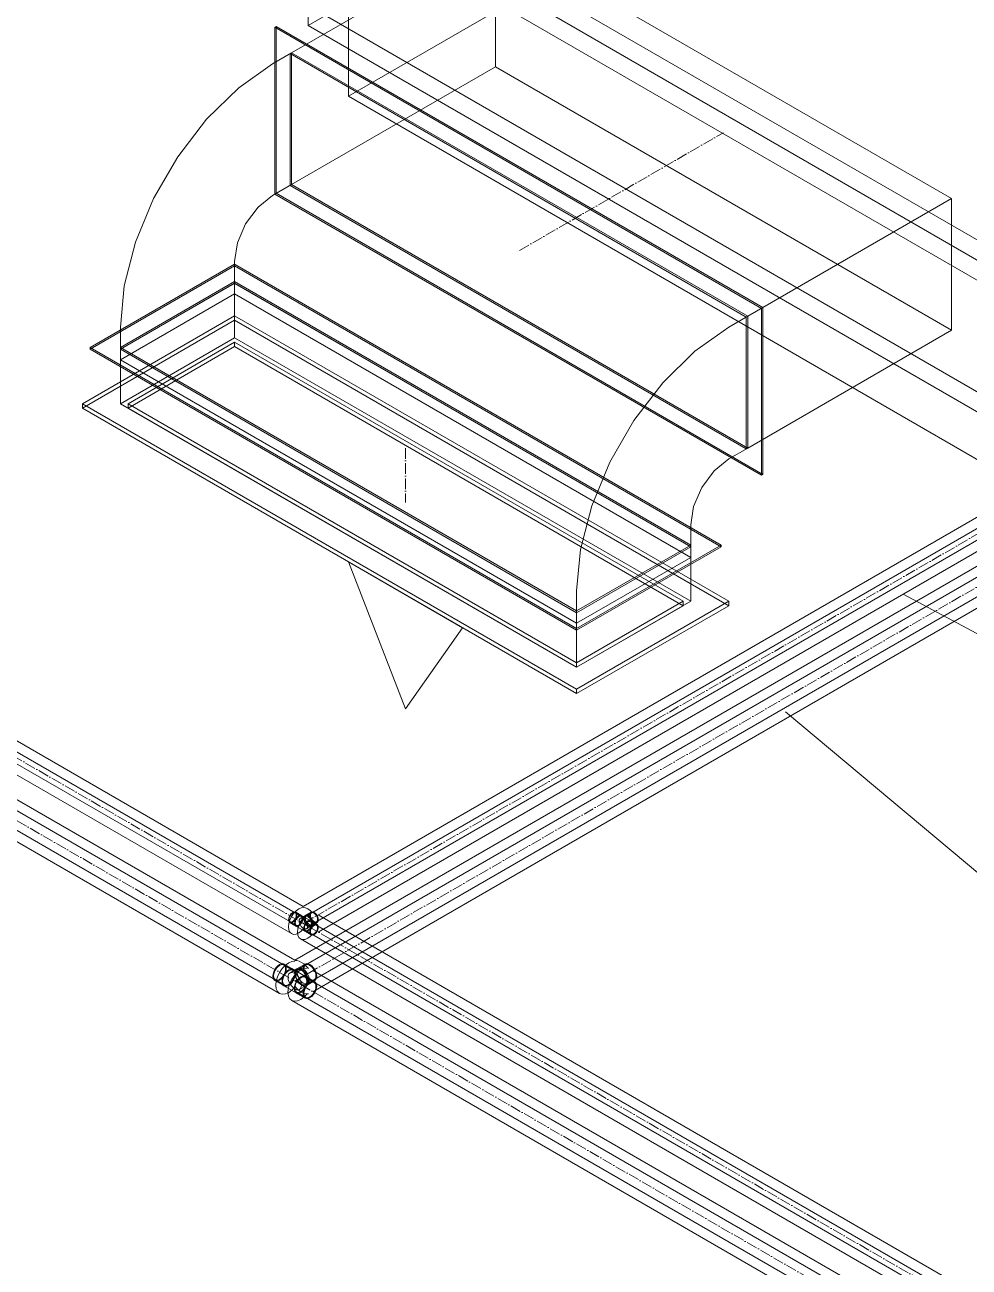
# Model space of a CAD drawing. Header units: millimetres. Extents: x -88595 to 880822, y -1054509 to -148035.
# Drawn here: x 386538 to 387417, y -328142 to -326988 of the extents above; entities that cross this region are included whole.
import ezdxf

# ---------------------------------------------------------------- set-up
doc = ezdxf.new("R2010")
doc.units = ezdxf.units.MM
doc.linetypes.add('$12$ADSK_Осевая', pattern=[14, 10, -2, 0, -2])
for name, color, linetype, lineweight in [('Воздуховоды', 7, 'Continuous', 18), ('Изоляция', 7, 'Continuous', 18), ('Марки', 7, 'Continuous', 20), ('Оборудование', 7, 'Continuous', 18), ('Трубопровод', 7, 'Continuous', 18), ('Трубопроводы', 7, 'Continuous', 18)]:
    doc.layers.add(name, color=color, linetype=linetype, lineweight=lineweight)

# ---------------------------------------------------------------- blocks, each defined once
blk = doc.blocks.new('$0$ADSK_Канальный блок кондиционера1 - AD242MJERAB-3267365-В_ОВ3_1')
at = {"layer": 'Оборудование'}
for p, q in [((18067.3, 7428.4), (17574.4, 7143.9)), ((18316.9, 6919.3), (17574.4, 7348)), ((17574.4, 7348), (17574.4, 7143.9)), ((17553.2, 7341.5), (18302.8, 6908.7)), ((18286.5, 6899.3), (17537, 7332.1)), ((17537, 7332.1), (17537, 7209.6)), ((17553.2, 7219), (17537, 7209.6)), ((18302.8, 6786.2), (17553.2, 7219)), ((17537, 7209.6), (18286.5, 6776.9)), ((17574.4, 7143.9), (18316.9, 6715.2))]:
    blk.add_line(p, q, dxfattribs=at)
blk = doc.blocks.new('$0$ADSK_МедьПайка_Тройник - Тройник медный-3268010-В_ОВ3_1')
at = {"layer": 'Трубопроводы', "color": 190, "true_color": 0x8000ff}
for p, q in [((17519.9, 6375.9), (17524.5, 6373.3)), ((17520.3, 6376.6), (17524.9, 6374)), ((17529.7, 6382.2), (17525.1, 6384.9)), ((17530.1, 6382.9), (17525.5, 6385.6)), ((17530.7, 6381.6), (17529.7, 6382.2)), ((17534, 6382.3), (17529.8, 6379.9)), ((17531.1, 6382.3), (17530.1, 6382.9)), ((17539.6, 6377.4), (17531.1, 6382.3)), ((17539.7, 6385.6), (17534, 6382.3)), ((17540.1, 6384.9), (17535.5, 6382.2)), ((17540.3, 6376.1), (17539.2, 6376.7)), ((17540.7, 6376.8), (17539.6, 6377.4)), ((17539.6, 6372.7), (17545.3, 6375.9)), ((17540.3, 6374), (17544.9, 6376.6)), ((17544.9, 6373.5), (17540.3, 6376.1)), ((17545.3, 6374.2), (17540.7, 6376.8)), ((17524.5, 6373.3), (17525.5, 6372.7)), ((17524.9, 6374), (17526, 6373.4)), ((17525.5, 6372.7), (17534, 6367.8)), ((17534, 6367.8), (17535.1, 6367.2)), ((17534.4, 6368.5), (17535.5, 6367.9)), ((17535.1, 6367.2), (17539.7, 6364.5)), ((17535.4, 6370.2), (17539.6, 6372.7)), ((17535.5, 6367.9), (17540.1, 6365.2))]:
    blk.add_line(p, q, dxfattribs=at)
for points in [[(17518.7, 6378.5, 0), (17518.9, 6379.7, 0), (17519.3, 6381.1, 0), (17519.9, 6382.4, 0), (17520.7, 6383.6, 0), (17521.7, 6384.6, 0), (17522.7, 6385.3, 0), (17523.7, 6385.7, 0), (17524.6, 6385.8, 0), (17525.5, 6385.6, 0), (17526.1, 6385, 0), (17526.5, 6384.1, 0), (17526.6, 6383, 0)], [(17538.5, 6383, 0), (17538.7, 6384.1, 0), (17539.1, 6385, 0), (17539.7, 6385.6, 0), (17540.5, 6385.8, 0), (17541.5, 6385.7, 0), (17542.5, 6385.3, 0), (17543.5, 6384.6, 0), (17544.4, 6383.6, 0), (17545.3, 6382.4, 0), (17545.9, 6381.1, 0), (17546.3, 6379.7, 0), (17546.4, 6378.5, 0)], [(17526.6, 6383, 0), (17526.5, 6381.8, 0), (17526.1, 6380.5, 0), (17525.5, 6379.2, 0), (17524.6, 6378, 0), (17523.7, 6377, 0), (17522.7, 6376.2, 0), (17521.7, 6375.8, 0), (17520.7, 6375.7, 0), (17519.9, 6375.9, 0), (17519.3, 6376.5, 0), (17518.9, 6377.4, 0), (17518.7, 6378.5, 0)], [(17526, 6382.7, 0), (17525.9, 6383.7, 0), (17525.6, 6384.4, 0), (17525.1, 6384.9, 0), (17524.4, 6385.1, 0), (17523.5, 6385, 0), (17522.7, 6384.7, 0), (17521.8, 6384, 0), (17521, 6383.2, 0), (17520.3, 6382.1, 0), (17519.8, 6381, 0), (17519.4, 6379.9, 0), (17519.3, 6378.8, 0)], [(17519.3, 6378.8, 0), (17519.4, 6377.9, 0), (17519.8, 6377.1, 0), (17520.3, 6376.6, 0), (17521, 6376.4, 0), (17521.8, 6376.5, 0), (17522.7, 6376.9, 0), (17523.5, 6377.5, 0), (17524.4, 6378.4, 0), (17525.1, 6379.4, 0), (17525.6, 6380.5, 0), (17525.9, 6381.6, 0), (17526, 6382.7, 0)], [(17524.4, 6375.2, 0), (17524.5, 6376.5, 0), (17524.9, 6377.8, 0), (17525.5, 6379.1, 0), (17526.4, 6380.3, 0), (17527.3, 6381.3, 0), (17528.3, 6382, 0), (17529.4, 6382.5, 0), (17530.3, 6382.6, 0), (17531.1, 6382.3, 0), (17531.7, 6381.7, 0), (17532.1, 6380.9, 0), (17532.3, 6379.8, 0)], [(17532.3, 6379.8, 0), (17532.1, 6380.9, 0), (17531.7, 6381.7, 0), (17531.1, 6382.3, 0), (17530.3, 6382.6, 0), (17529.4, 6382.5, 0), (17528.3, 6382, 0), (17527.3, 6381.3, 0), (17526.4, 6380.3, 0), (17525.5, 6379.1, 0), (17524.9, 6377.8, 0), (17524.5, 6376.5, 0), (17524.4, 6375.2, 0)], [(17532.3, 6379.8, 0), (17532.1, 6378.5, 0), (17531.7, 6377.2, 0), (17531.1, 6375.9, 0), (17530.3, 6374.7, 0), (17529.4, 6373.7, 0), (17528.3, 6373, 0), (17527.3, 6372.5, 0), (17526.4, 6372.4, 0), (17525.5, 6372.7, 0), (17524.9, 6373.3, 0), (17524.5, 6374.1, 0), (17524.4, 6375.2, 0)], [(17524.4, 6375.2, 0), (17524.5, 6374.1, 0), (17524.9, 6373.3, 0), (17525.5, 6372.7, 0), (17526.4, 6372.4, 0), (17527.3, 6372.5, 0), (17528.3, 6373, 0), (17529.4, 6373.7, 0), (17530.3, 6374.7, 0), (17531.1, 6375.9, 0), (17531.7, 6377.2, 0), (17532.1, 6378.5, 0), (17532.3, 6379.8, 0)], [(17525, 6375.6, 0), (17525.1, 6376.6, 0), (17525.4, 6377.8, 0), (17526, 6378.9, 0), (17526.7, 6379.9, 0), (17527.5, 6380.8, 0), (17528.3, 6381.4, 0), (17529.2, 6381.8, 0), (17530, 6381.8, 0), (17530.7, 6381.6, 0), (17531.2, 6381.1, 0), (17531.6, 6380.4, 0), (17531.7, 6379.4, 0)], [(17531.7, 6379.4, 0), (17531.6, 6378.4, 0), (17531.2, 6377.2, 0), (17530.7, 6376.1, 0), (17530, 6375.1, 0), (17529.2, 6374.3, 0), (17528.3, 6373.6, 0), (17527.5, 6373.2, 0), (17526.7, 6373.2, 0), (17526, 6373.4, 0), (17525.4, 6373.9, 0), (17525.1, 6374.6, 0), (17525, 6375.6, 0)], [(17536.5, 6372.8, 0), (17536.4, 6374, 0), (17536, 6375.4, 0), (17535.4, 6376.7, 0), (17534.5, 6377.9, 0), (17533.6, 6378.9, 0), (17532.6, 6379.6, 0), (17531.6, 6380, 0), (17530.6, 6380.1, 0), (17529.8, 6379.9, 0), (17529.2, 6379.3, 0), (17528.8, 6378.4, 0), (17528.6, 6377.3, 0)], [(17528.6, 6377.3, 0), (17528.8, 6376.1, 0), (17529.2, 6374.7, 0), (17529.8, 6373.4, 0), (17530.6, 6372.3, 0), (17531.6, 6371.2, 0), (17532.6, 6370.5, 0), (17533.6, 6370.1, 0), (17534.5, 6370, 0), (17535.4, 6370.2, 0), (17536, 6370.8, 0), (17536.4, 6371.7, 0), (17536.5, 6372.8, 0)], [(17540.8, 6375.2, 0), (17540.6, 6376.5, 0), (17540.2, 6377.8, 0), (17539.6, 6379.1, 0), (17538.8, 6380.3, 0), (17537.8, 6381.3, 0), (17536.8, 6382, 0), (17535.8, 6382.5, 0), (17534.8, 6382.6, 0), (17534, 6382.3, 0), (17533.4, 6381.7, 0), (17533, 6380.9, 0), (17532.9, 6379.8, 0)], [(17532.9, 6379.8, 0), (17533, 6380.9, 0), (17533.4, 6381.7, 0), (17534, 6382.3, 0), (17534.8, 6382.6, 0), (17535.8, 6382.5, 0), (17536.8, 6382, 0), (17537.8, 6381.3, 0), (17538.8, 6380.3, 0), (17539.6, 6379.1, 0), (17540.2, 6377.8, 0), (17540.6, 6376.5, 0), (17540.8, 6375.2, 0)], [(17532.9, 6379.8, 0), (17533, 6378.5, 0), (17533.4, 6377.2, 0), (17534, 6375.9, 0), (17534.8, 6374.7, 0), (17535.8, 6373.7, 0), (17536.8, 6373, 0), (17537.8, 6372.5, 0), (17538.8, 6372.4, 0), (17539.6, 6372.7, 0), (17540.2, 6373.3, 0), (17540.6, 6374.1, 0), (17540.8, 6375.2, 0)], [(17540.8, 6375.2, 0), (17540.6, 6374.1, 0), (17540.2, 6373.3, 0), (17539.6, 6372.7, 0), (17538.8, 6372.4, 0), (17537.8, 6372.5, 0), (17536.8, 6373, 0), (17535.8, 6373.7, 0), (17534.8, 6374.7, 0), (17534, 6375.9, 0), (17533.4, 6377.2, 0), (17533, 6378.5, 0), (17532.9, 6379.8, 0)], [(17540.8, 6374.9, 0), (17540.6, 6376, 0), (17540.2, 6376.8, 0), (17539.6, 6377.4, 0), (17538.8, 6377.7, 0), (17537.8, 6377.6, 0), (17536.8, 6377.2, 0), (17535.8, 6376.4, 0), (17534.8, 6375.4, 0), (17534, 6374.2, 0), (17533.4, 6372.9, 0), (17533, 6371.6, 0), (17532.9, 6370.3, 0)], [(17532.9, 6370.3, 0), (17533, 6371.6, 0), (17533.4, 6372.9, 0), (17534, 6374.2, 0), (17534.8, 6375.4, 0), (17535.8, 6376.4, 0), (17536.8, 6377.2, 0), (17537.8, 6377.6, 0), (17538.8, 6377.7, 0), (17539.6, 6377.4, 0), (17540.2, 6376.8, 0), (17540.6, 6376, 0), (17540.8, 6374.9, 0)], [(17532.9, 6370.3, 0), (17533, 6369.2, 0), (17533.4, 6368.4, 0), (17534, 6367.8, 0), (17534.8, 6367.5, 0), (17535.8, 6367.6, 0), (17536.8, 6368.1, 0), (17537.8, 6368.8, 0), (17538.8, 6369.8, 0), (17539.6, 6371, 0), (17540.2, 6372.3, 0), (17540.6, 6373.6, 0), (17540.8, 6374.9, 0)], [(17540.8, 6374.9, 0), (17540.6, 6373.6, 0), (17540.2, 6372.3, 0), (17539.6, 6371, 0), (17538.8, 6369.8, 0), (17537.8, 6368.8, 0), (17536.8, 6368.1, 0), (17535.8, 6367.6, 0), (17534.8, 6367.5, 0), (17534, 6367.8, 0), (17533.4, 6368.4, 0), (17533, 6369.2, 0), (17532.9, 6370.3, 0)], [(17540.2, 6374.5, 0), (17540.1, 6375.5, 0), (17539.7, 6376.2, 0), (17539.2, 6376.7, 0), (17538.5, 6376.9, 0), (17537.7, 6376.9, 0), (17536.8, 6376.5, 0), (17535.9, 6375.9, 0), (17535.1, 6375, 0), (17534.4, 6374, 0), (17533.9, 6372.9, 0), (17533.6, 6371.7, 0), (17533.5, 6370.7, 0)], [(17533.5, 6370.7, 0), (17533.6, 6369.7, 0), (17533.9, 6369, 0), (17534.4, 6368.5, 0), (17535.1, 6368.3, 0), (17535.9, 6368.3, 0), (17536.8, 6368.7, 0), (17537.7, 6369.4, 0), (17538.5, 6370.2, 0), (17539.2, 6371.2, 0), (17539.7, 6372.3, 0), (17540.1, 6373.5, 0), (17540.2, 6374.5, 0)], [(17534.5, 6380.1, 0), (17534.6, 6381, 0), (17535, 6381.7, 0), (17535.5, 6382.2, 0), (17536.2, 6382.5, 0), (17537, 6382.4, 0), (17537.9, 6382, 0), (17538.8, 6381.4, 0), (17539.6, 6380.5, 0), (17540.3, 6379.5, 0), (17540.8, 6378.4, 0), (17541.1, 6377.2, 0), (17541.2, 6376.2, 0)], [(17541.2, 6376.2, 0), (17541.1, 6375.2, 0), (17540.8, 6374.5, 0), (17540.3, 6374, 0), (17539.6, 6373.8, 0), (17538.8, 6373.9, 0), (17537.9, 6374.2, 0), (17537, 6374.9, 0), (17536.2, 6375.7, 0), (17535.5, 6376.7, 0), (17535, 6377.9, 0), (17534.6, 6379, 0), (17534.5, 6380.1, 0)], [(17546.4, 6378.5, 0), (17546.3, 6377.4, 0), (17545.9, 6376.5, 0), (17545.3, 6375.9, 0), (17544.4, 6375.7, 0), (17543.5, 6375.8, 0), (17542.5, 6376.2, 0), (17541.5, 6377, 0), (17540.5, 6378, 0), (17539.7, 6379.2, 0), (17539.1, 6380.5, 0), (17538.7, 6381.8, 0), (17538.5, 6383, 0)], [(17546.4, 6371.6, 0), (17546.3, 6372.7, 0), (17545.9, 6373.6, 0), (17545.3, 6374.2, 0), (17544.4, 6374.4, 0), (17543.5, 6374.3, 0), (17542.5, 6373.9, 0), (17541.5, 6373.1, 0), (17540.5, 6372.1, 0), (17539.7, 6370.9, 0), (17539.1, 6369.6, 0), (17538.7, 6368.3, 0), (17538.5, 6367.1, 0)], [(17545.8, 6378.8, 0), (17545.7, 6379.9, 0), (17545.4, 6381, 0), (17544.9, 6382.1, 0), (17544.2, 6383.2, 0), (17543.3, 6384, 0), (17542.5, 6384.7, 0), (17541.6, 6385, 0), (17540.8, 6385.1, 0), (17540.1, 6384.9, 0), (17539.6, 6384.4, 0), (17539.2, 6383.7, 0), (17539.1, 6382.7, 0)], [(17539.1, 6382.7, 0), (17539.2, 6381.6, 0), (17539.6, 6380.5, 0), (17540.1, 6379.4, 0), (17540.8, 6378.4, 0), (17541.6, 6377.5, 0), (17542.5, 6376.9, 0), (17543.3, 6376.5, 0), (17544.2, 6376.4, 0), (17544.9, 6376.6, 0), (17545.4, 6377.1, 0), (17545.7, 6377.9, 0), (17545.8, 6378.8, 0)], [(17538.5, 6367.1, 0), (17538.7, 6366, 0), (17539.1, 6365.1, 0), (17539.7, 6364.5, 0), (17540.5, 6364.3, 0), (17541.5, 6364.4, 0), (17542.5, 6364.8, 0), (17543.5, 6365.5, 0), (17544.4, 6366.5, 0), (17545.3, 6367.7, 0), (17545.9, 6369, 0), (17546.3, 6370.4, 0), (17546.4, 6371.6, 0)], [(17539.1, 6367.4, 0), (17539.2, 6368.5, 0), (17539.6, 6369.6, 0), (17540.1, 6370.7, 0), (17540.8, 6371.7, 0), (17541.6, 6372.6, 0), (17542.5, 6373.2, 0), (17543.3, 6373.6, 0), (17544.2, 6373.7, 0), (17544.9, 6373.5, 0), (17545.4, 6373, 0), (17545.7, 6372.2, 0), (17545.8, 6371.3, 0)], [(17545.8, 6371.3, 0), (17545.7, 6370.2, 0), (17545.4, 6369.1, 0), (17544.9, 6368, 0), (17544.2, 6366.9, 0), (17543.3, 6366.1, 0), (17542.5, 6365.5, 0), (17541.6, 6365.1, 0), (17540.8, 6365, 0), (17540.1, 6365.2, 0), (17539.6, 6365.7, 0), (17539.2, 6366.5, 0), (17539.1, 6367.4, 0)]]:
    blk.add_polyline3d(points, dxfattribs=at)
blk = doc.blocks.new('$0$ADSK_МедьПайка_Тройник - Тройник медный-96538-В_ОВ3_1')
at = {"layer": 'Трубопроводы', "color": 134, "true_color": 0x00a6a6}
for p, q in [((17521.5, 6332.4), (17514.4, 6336.5)), ((17521.9, 6333.2), (17514.8, 6337.3)), ((17526.5, 6332.8), (17520.2, 6329.1)), ((17522.9, 6331.6), (17521.5, 6332.4)), ((17523.3, 6332.4), (17521.9, 6333.2)), ((17534.6, 6325.8), (17523.3, 6332.4)), ((17534.3, 6337.3), (17526.5, 6332.8)), ((17534.7, 6336.5), (17528.6, 6332.9)), ((17506, 6322), (17513.1, 6317.9)), ((17506.5, 6322.7), (17513.5, 6318.6)), ((17513.1, 6317.9), (17514.5, 6317.1)), ((17513.5, 6318.6), (17514.9, 6317.8)), ((17514.5, 6317.1), (17525.8, 6310.5)), ((17529, 6313.8), (17535.4, 6317.5)), ((17535.6, 6324.2), (17534.2, 6325.1)), ((17536.1, 6325), (17534.6, 6325.8)), ((17535.4, 6317.5), (17543.1, 6322)), ((17542.7, 6320.2), (17535.6, 6324.2)), ((17543.1, 6320.9), (17536.1, 6325)), ((17536.5, 6319.2), (17542.7, 6322.7)), ((17525.8, 6310.5), (17527.2, 6309.7)), ((17526.3, 6311.3), (17527.7, 6310.5)), ((17527.2, 6309.7), (17534.3, 6305.6)), ((17527.7, 6310.5), (17534.7, 6306.4))]:
    blk.add_line(p, q, dxfattribs=at)
for points in [[(17504.2, 6326, 0), (17504.4, 6328, 0), (17505, 6330.1, 0), (17506, 6332.2, 0), (17507.3, 6334, 0), (17508.8, 6335.6, 0), (17510.4, 6336.8, 0), (17512, 6337.5, 0), (17513.6, 6337.7, 0), (17514.8, 6337.3, 0), (17515.8, 6336.3, 0), (17516.5, 6335, 0), (17516.7, 6333.2, 0)], [(17516.7, 6333.2, 0), (17516.5, 6331.2, 0), (17515.8, 6329.1, 0), (17514.8, 6327.1, 0), (17513.6, 6325.2, 0), (17512, 6323.6, 0), (17510.4, 6322.4, 0), (17508.8, 6321.7, 0), (17507.3, 6321.6, 0), (17506, 6322, 0), (17505, 6322.9, 0), (17504.4, 6324.3, 0), (17504.2, 6326, 0)], [(17516, 6332.8, 0), (17515.9, 6334.4, 0), (17515.3, 6335.7, 0), (17514.4, 6336.5, 0), (17513.2, 6336.8, 0), (17511.9, 6336.7, 0), (17510.4, 6336.1, 0), (17509, 6335, 0), (17507.6, 6333.6, 0), (17506.5, 6331.9, 0), (17505.6, 6330, 0), (17505, 6328.2, 0), (17504.8, 6326.4, 0)], [(17504.8, 6326.4, 0), (17505, 6324.8, 0), (17505.6, 6323.6, 0), (17506.5, 6322.7, 0), (17507.6, 6322.4, 0), (17509, 6322.5, 0), (17510.4, 6323.1, 0), (17511.9, 6324.2, 0), (17513.2, 6325.6, 0), (17514.4, 6327.3, 0), (17515.3, 6329.2, 0), (17515.9, 6331.1, 0), (17516, 6332.8, 0)], [(17512.7, 6321.1, 0), (17512.9, 6323.1, 0), (17513.5, 6325.2, 0), (17514.5, 6327.3, 0), (17515.8, 6329.1, 0), (17517.3, 6330.7, 0), (17518.9, 6331.9, 0), (17520.5, 6332.6, 0), (17522, 6332.8, 0), (17523.3, 6332.4, 0), (17524.3, 6331.4, 0), (17524.9, 6330.1, 0), (17525.2, 6328.3, 0)], [(17525.2, 6328.3, 0), (17524.9, 6330.1, 0), (17524.3, 6331.4, 0), (17523.3, 6332.4, 0), (17522, 6332.8, 0), (17520.5, 6332.6, 0), (17518.9, 6331.9, 0), (17517.3, 6330.7, 0), (17515.8, 6329.1, 0), (17514.5, 6327.3, 0), (17513.5, 6325.2, 0), (17512.9, 6323.1, 0), (17512.7, 6321.1, 0)], [(17525.2, 6328.3, 0), (17524.9, 6326.3, 0), (17524.3, 6324.2, 0), (17523.3, 6322.2, 0), (17522, 6320.3, 0), (17520.5, 6318.7, 0), (17518.9, 6317.5, 0), (17517.3, 6316.8, 0), (17515.8, 6316.7, 0), (17514.5, 6317.1, 0), (17513.5, 6318, 0), (17512.9, 6319.4, 0), (17512.7, 6321.1, 0)], [(17512.7, 6321.1, 0), (17512.9, 6319.4, 0), (17513.5, 6318, 0), (17514.5, 6317.1, 0), (17515.8, 6316.7, 0), (17517.3, 6316.8, 0), (17518.9, 6317.5, 0), (17520.5, 6318.7, 0), (17522, 6320.3, 0), (17523.3, 6322.2, 0), (17524.3, 6324.2, 0), (17524.9, 6326.3, 0), (17525.2, 6328.3, 0)], [(17513.3, 6321.5, 0), (17513.5, 6323.3, 0), (17514.1, 6325.1, 0), (17514.9, 6327, 0), (17516.1, 6328.7, 0), (17517.5, 6330.1, 0), (17518.9, 6331.2, 0), (17520.4, 6331.8, 0), (17521.7, 6331.9, 0), (17522.9, 6331.6, 0), (17523.8, 6330.8, 0), (17524.3, 6329.5, 0), (17524.5, 6327.9, 0)], [(17530.8, 6317.8, 0), (17530.6, 6319.8, 0), (17530, 6321.9, 0), (17529, 6324, 0), (17527.7, 6325.9, 0), (17526.2, 6327.5, 0), (17524.6, 6328.7, 0), (17523, 6329.3, 0), (17521.5, 6329.5, 0), (17520.2, 6329.1, 0), (17519.2, 6328.2, 0), (17518.5, 6326.8, 0), (17518.3, 6325, 0)], [(17537.2, 6321.5, 0), (17537, 6323.5, 0), (17536.3, 6325.6, 0), (17535.4, 6327.7, 0), (17534.1, 6329.6, 0), (17532.6, 6331.1, 0), (17530.9, 6332.3, 0), (17529.3, 6333, 0), (17527.8, 6333.2, 0), (17526.5, 6332.8, 0), (17525.5, 6331.8, 0), (17524.9, 6330.5, 0), (17524.7, 6328.7, 0)], [(17524.7, 6328.7, 0), (17524.9, 6330.5, 0), (17525.5, 6331.8, 0), (17526.5, 6332.8, 0), (17527.8, 6333.2, 0), (17529.3, 6333, 0), (17530.9, 6332.3, 0), (17532.6, 6331.1, 0), (17534.1, 6329.6, 0), (17535.4, 6327.7, 0), (17536.3, 6325.6, 0), (17537, 6323.5, 0), (17537.2, 6321.5, 0)], [(17524.7, 6328.7, 0), (17524.9, 6326.7, 0), (17525.5, 6324.6, 0), (17526.5, 6322.6, 0), (17527.8, 6320.7, 0), (17529.3, 6319.1, 0), (17530.9, 6317.9, 0), (17532.6, 6317.2, 0), (17534.1, 6317.1, 0), (17535.4, 6317.5, 0), (17536.3, 6318.4, 0), (17537, 6319.8, 0), (17537.2, 6321.5, 0)], [(17537.2, 6321.5, 0), (17537, 6319.8, 0), (17536.3, 6318.4, 0), (17535.4, 6317.5, 0), (17534.1, 6317.1, 0), (17532.6, 6317.2, 0), (17530.9, 6317.9, 0), (17529.3, 6319.1, 0), (17527.8, 6320.7, 0), (17526.5, 6322.6, 0), (17525.5, 6324.6, 0), (17524.9, 6326.7, 0), (17524.7, 6328.7, 0)], [(17526.9, 6329.3, 0), (17527.1, 6330.8, 0), (17527.7, 6332.1, 0), (17528.6, 6332.9, 0), (17529.7, 6333.3, 0), (17531.1, 6333.1, 0), (17532.5, 6332.5, 0), (17534, 6331.5, 0), (17535.3, 6330, 0), (17536.5, 6328.3, 0), (17537.4, 6326.5, 0), (17538, 6324.6, 0), (17538.1, 6322.8, 0)], [(17538.1, 6322.8, 0), (17538, 6321.2, 0), (17537.4, 6320, 0), (17536.5, 6319.2, 0), (17535.3, 6318.8, 0), (17534, 6318.9, 0), (17532.5, 6319.6, 0), (17531.1, 6320.6, 0), (17529.7, 6322, 0), (17528.6, 6323.7, 0), (17527.7, 6325.6, 0), (17527.1, 6327.5, 0), (17526.9, 6329.3, 0)], [(17532.5, 6333.2, 0), (17532.7, 6335, 0), (17533.3, 6336.3, 0), (17534.3, 6337.3, 0), (17535.6, 6337.7, 0), (17537.1, 6337.5, 0), (17538.7, 6336.8, 0), (17540.3, 6335.6, 0), (17541.8, 6334, 0), (17543.1, 6332.2, 0), (17544.1, 6330.1, 0), (17544.7, 6328, 0), (17545, 6326, 0)], [(17545, 6326, 0), (17544.7, 6324.3, 0), (17544.1, 6322.9, 0), (17543.1, 6322, 0), (17541.8, 6321.6, 0), (17540.3, 6321.7, 0), (17538.7, 6322.4, 0), (17537.1, 6323.6, 0), (17535.6, 6325.2, 0), (17534.3, 6327.1, 0), (17533.3, 6329.1, 0), (17532.7, 6331.2, 0), (17532.5, 6333.2, 0)], [(17544.3, 6326.4, 0), (17544.1, 6328.2, 0), (17543.6, 6330, 0), (17542.7, 6331.9, 0), (17541.5, 6333.6, 0), (17540.2, 6335, 0), (17538.7, 6336.1, 0), (17537.3, 6336.7, 0), (17535.9, 6336.8, 0), (17534.7, 6336.5, 0), (17533.9, 6335.7, 0), (17533.3, 6334.4, 0), (17533.1, 6332.8, 0)], [(17533.1, 6332.8, 0), (17533.3, 6331.1, 0), (17533.9, 6329.2, 0), (17534.7, 6327.3, 0), (17535.9, 6325.6, 0), (17537.3, 6324.2, 0), (17538.7, 6323.1, 0), (17540.2, 6322.5, 0), (17541.5, 6322.4, 0), (17542.7, 6322.7, 0), (17543.6, 6323.6, 0), (17544.1, 6324.8, 0), (17544.3, 6326.4, 0)], [(17524.5, 6327.9, 0), (17524.3, 6326.2, 0), (17523.8, 6324.3, 0), (17522.9, 6322.4, 0), (17521.7, 6320.7, 0), (17520.4, 6319.3, 0), (17518.9, 6318.2, 0), (17517.5, 6317.6, 0), (17516.1, 6317.5, 0), (17514.9, 6317.8, 0), (17514.1, 6318.7, 0), (17513.5, 6319.9, 0), (17513.3, 6321.5, 0)], [(17518.3, 6325, 0), (17518.5, 6323.1, 0), (17519.2, 6321, 0), (17520.2, 6318.9, 0), (17521.5, 6317, 0), (17523, 6315.4, 0), (17524.6, 6314.2, 0), (17526.2, 6313.5, 0), (17527.7, 6313.4, 0), (17529, 6313.8, 0), (17530, 6314.7, 0), (17530.6, 6316.1, 0), (17530.8, 6317.8, 0)], [(17536.5, 6321.8, 0), (17536.3, 6323.5, 0), (17535.6, 6324.9, 0), (17534.6, 6325.8, 0), (17533.4, 6326.2, 0), (17531.8, 6326.1, 0), (17530.2, 6325.4, 0), (17528.6, 6324.2, 0), (17527.1, 6322.6, 0), (17525.8, 6320.7, 0), (17524.8, 6318.7, 0), (17524.2, 6316.6, 0), (17524, 6314.6, 0)], [(17524, 6314.6, 0), (17524.2, 6316.6, 0), (17524.8, 6318.7, 0), (17525.8, 6320.7, 0), (17527.1, 6322.6, 0), (17528.6, 6324.2, 0), (17530.2, 6325.4, 0), (17531.8, 6326.1, 0), (17533.4, 6326.2, 0), (17534.6, 6325.8, 0), (17535.6, 6324.9, 0), (17536.3, 6323.5, 0), (17536.5, 6321.8, 0)], [(17524, 6314.6, 0), (17524.2, 6312.8, 0), (17524.8, 6311.4, 0), (17525.8, 6310.5, 0), (17527.1, 6310.1, 0), (17528.6, 6310.3, 0), (17530.2, 6311, 0), (17531.8, 6312.1, 0), (17533.4, 6313.7, 0), (17534.6, 6315.6, 0), (17535.6, 6317.7, 0), (17536.3, 6319.8, 0), (17536.5, 6321.8, 0)], [(17536.5, 6321.8, 0), (17536.3, 6319.8, 0), (17535.6, 6317.7, 0), (17534.6, 6315.6, 0), (17533.4, 6313.7, 0), (17531.8, 6312.1, 0), (17530.2, 6311, 0), (17528.6, 6310.3, 0), (17527.1, 6310.1, 0), (17525.8, 6310.5, 0), (17524.8, 6311.4, 0), (17524.2, 6312.8, 0), (17524, 6314.6, 0)], [(17535.8, 6321.4, 0), (17535.7, 6323, 0), (17535.1, 6324.2, 0), (17534.2, 6325.1, 0), (17533, 6325.4, 0), (17531.7, 6325.3, 0), (17530.2, 6324.7, 0), (17528.8, 6323.6, 0), (17527.4, 6322.2, 0), (17526.3, 6320.5, 0), (17525.4, 6318.6, 0), (17524.8, 6316.7, 0), (17524.6, 6314.9, 0)], [(17524.6, 6314.9, 0), (17524.8, 6313.4, 0), (17525.4, 6312.1, 0), (17526.3, 6311.3, 0), (17527.4, 6310.9, 0), (17528.8, 6311.1, 0), (17530.2, 6311.7, 0), (17531.7, 6312.8, 0), (17533, 6314.2, 0), (17534.2, 6315.9, 0), (17535.1, 6317.7, 0), (17535.7, 6319.6, 0), (17535.8, 6321.4, 0)], [(17545, 6316.9, 0), (17544.7, 6318.6, 0), (17544.1, 6320, 0), (17543.1, 6320.9, 0), (17541.8, 6321.3, 0), (17540.3, 6321.2, 0), (17538.7, 6320.5, 0), (17537.1, 6319.3, 0), (17535.6, 6317.7, 0), (17534.3, 6315.8, 0), (17533.3, 6313.8, 0), (17532.7, 6311.7, 0), (17532.5, 6309.7, 0)], [(17532.5, 6309.7, 0), (17532.7, 6307.9, 0), (17533.3, 6306.5, 0), (17534.3, 6305.6, 0), (17535.6, 6305.2, 0), (17537.1, 6305.4, 0), (17538.7, 6306.1, 0), (17540.3, 6307.2, 0), (17541.8, 6308.8, 0), (17543.1, 6310.7, 0), (17544.1, 6312.8, 0), (17544.7, 6314.9, 0), (17545, 6316.9, 0)], [(17533.1, 6310, 0), (17533.3, 6311.8, 0), (17533.9, 6313.7, 0), (17534.7, 6315.6, 0), (17535.9, 6317.3, 0), (17537.3, 6318.7, 0), (17538.7, 6319.8, 0), (17540.2, 6320.4, 0), (17541.5, 6320.5, 0), (17542.7, 6320.2, 0), (17543.6, 6319.3, 0), (17544.1, 6318.1, 0), (17544.3, 6316.5, 0)], [(17544.3, 6316.5, 0), (17544.1, 6314.7, 0), (17543.6, 6312.8, 0), (17542.7, 6311, 0), (17541.5, 6309.3, 0), (17540.2, 6307.9, 0), (17538.7, 6306.8, 0), (17537.3, 6306.2, 0), (17535.9, 6306, 0), (17534.7, 6306.4, 0), (17533.9, 6307.2, 0), (17533.3, 6308.5, 0), (17533.1, 6310, 0)]]:
    blk.add_polyline3d(points, dxfattribs=at)
blk = doc.blocks.new('$0$ADSK_Решетка вентиляционная жалюзийная_Приточная2 - Решетка приточная_Однорядная-4279701-В_ОВ3_1')
at = {"layer": 'Воздуховоды', "color": 140, "true_color": 0x1bb3e4}
for p, q in [((8274.8, 12019.7), (8168.8, 11958.4)), ((8699.1, 11774.7), (8274.8, 12019.7)), ((8274.8, 12019.7), (8274.8, 11978.9)), ((8274.8, 11999.3), (8133.4, 11917.6)), ((8734.5, 11733.9), (8274.8, 11999.3)), ((8274.8, 11999.3), (8274.8, 11995.2)), ((8133.4, 11913.5), (8274.8, 11995.2)), ((8274.8, 11995.2), (8734.5, 11729.8)), ((8168.8, 11917.6), (8274.8, 11978.9)), ((8175.8, 11917.6), (8274.8, 11974.8)), ((8274.8, 11974.8), (8175.8, 11917.6)), ((8274.8, 11978.9), (8699.1, 11733.9)), ((8274.8, 11974.8), (8692, 11733.9)), ((8274.8, 11974.8), (8274.8, 11970.7)), ((8692, 11733.9), (8274.8, 11974.8)), ((8274.8, 11974.8), (8274.8, 11970.7)), ((8274.8, 11970.7), (8175.8, 11913.5)), ((8175.8, 11913.5), (8274.8, 11970.7)), ((8692, 11729.8), (8274.8, 11970.7)), ((8274.8, 11970.7), (8692, 11729.8)), ((8168.8, 11958.4), (8593, 11713.5)), ((8168.8, 11958.4), (8168.8, 11917.6)), ((8133.4, 11917.6), (8593, 11652.3)), ((8133.4, 11917.6), (8133.4, 11913.5)), ((8593, 11672.7), (8168.8, 11917.6)), ((8593, 11676.8), (8175.8, 11917.6)), ((8175.8, 11917.6), (8175.8, 11913.5)), ((8175.8, 11917.6), (8593, 11676.8)), ((8175.8, 11917.6), (8175.8, 11913.5)), ((8593, 11648.2), (8133.4, 11913.5)), ((8175.8, 11913.5), (8593, 11672.7)), ((8593, 11672.7), (8175.8, 11913.5)), ((8487, 11709.4), (8380.9, 11770.6)), ((8380.9, 11770.6), (8433.9, 11634)), ((8593, 11713.5), (8699.1, 11774.7)), ((8699.1, 11774.7), (8699.1, 11733.9)), ((8593, 11652.3), (8734.5, 11733.9)), ((8692, 11733.9), (8593, 11676.8)), ((8593, 11676.8), (8692, 11733.9)), ((8699.1, 11733.9), (8593, 11672.7)), ((8692, 11729.8), (8692, 11733.9)), ((8692, 11733.9), (8692, 11729.8)), ((8734.5, 11733.9), (8734.5, 11729.8)), ((8734.5, 11729.8), (8593, 11648.2)), ((8593, 11672.7), (8692, 11729.8)), ((8692, 11729.8), (8593, 11672.7)), ((8433.9, 11634), (8487, 11709.4)), ((8593, 11672.7), (8593, 11713.5)), ((8593, 11676.8), (8593, 11672.7)), ((8593, 11672.7), (8593, 11676.8)), ((8593, 11648.2), (8593, 11652.3))]:
    blk.add_line(p, q, dxfattribs=at)
blk = doc.blocks.new('$0$ADSK_Отвод_Прямоугольный1 - Стандарт-4055408-В_ОВ3_1')
at = {"layer": 'Воздуховоды', "color": 140, "true_color": 0x1bb3e4}
for p, q in [((8312.3, 12267.5), (8313.7, 12268.3)), ((8764.9, 12006.2), (8312.3, 12267.5)), ((8312.3, 12267.5), (8312.3, 12112.4)), ((8313.7, 12113.2), (8313.7, 12268.3)), ((8313.7, 12268.3), (8766.3, 12007)), ((8310.2, 12233.6), (8327.9, 12243.8)), ((8326.5, 12243), (8327.9, 12243.8)), ((8326.5, 12120.5), (8326.5, 12243)), ((8326.5, 12243), (8750.7, 11998)), ((8327.9, 12243.8), (8327.9, 12121.3)), ((8327.9, 12243.8), (8752.1, 11998.9)), ((8752.1, 11998.9), (8327.9, 12243.8)), ((8327.9, 12243.8), (8327.9, 12121.3)), ((8327.9, 12121.3), (8310.2, 12111.1)), ((8326.5, 12120.5), (8327.9, 12121.3)), ((8750.7, 11875.6), (8326.5, 12120.5)), ((8752.1, 11876.4), (8327.9, 12121.3)), ((8327.9, 12121.3), (8752.1, 11876.4)), ((8312.3, 12112.4), (8313.7, 12113.2)), ((8312.3, 12112.4), (8764.9, 11851.1)), ((8766.3, 11851.9), (8313.7, 12113.2)), ((8274.8, 12047.4), (8140.5, 11969.9)), ((8140.5, 11968.2), (8274.8, 12045.8)), ((8274.8, 12049.9), (8274.8, 12029.5)), ((8727.4, 11786.2), (8274.8, 12047.4)), ((8274.8, 12047.4), (8274.8, 12045.8)), ((8274.8, 12045.8), (8727.4, 11784.5)), ((8168.8, 11969.9), (8274.8, 12031.1)), ((8274.8, 12029.5), (8168.8, 11968.2)), ((8274.8, 12029.5), (8168.8, 11968.2)), ((8274.8, 12031.1), (8699.1, 11786.2)), ((8274.8, 12031.1), (8274.8, 12029.5)), ((8274.8, 12029.5), (8699.1, 11784.5)), ((8699.1, 11784.5), (8274.8, 12029.5)), ((8752.1, 11998.9), (8734.5, 11988.7)), ((8752.1, 11998.9), (8750.7, 11998)), ((8750.7, 11998), (8750.7, 11875.6)), ((8752.1, 11876.4), (8752.1, 11998.9)), ((8752.1, 11876.4), (8752.1, 11998.9)), ((8766.3, 12007), (8764.9, 12006.2)), ((8764.9, 11851.1), (8764.9, 12006.2)), ((8766.3, 12007), (8766.3, 11851.9)), ((8168.8, 11968.2), (8168.8, 11988.7)), ((8140.5, 11969.9), (8593, 11708.6)), ((8140.5, 11969.9), (8140.5, 11968.2)), ((8593, 11707), (8140.5, 11968.2)), ((8593, 11724.9), (8168.8, 11969.9)), ((8168.8, 11969.9), (8168.8, 11968.2)), ((8593, 11723.3), (8168.8, 11968.2)), ((8168.8, 11968.2), (8593, 11723.3)), ((8734.5, 11866.2), (8752.1, 11876.4)), ((8750.7, 11875.6), (8752.1, 11876.4)), ((8764.9, 11851.1), (8766.3, 11851.9)), ((8699.1, 11784.5), (8699.1, 11804.9)), ((8699.1, 11786.2), (8593, 11724.9)), ((8593, 11708.6), (8727.4, 11786.2)), ((8593, 11723.3), (8699.1, 11784.5)), ((8593, 11723.3), (8699.1, 11784.5)), ((8727.4, 11784.5), (8593, 11707)), ((8699.1, 11786.2), (8699.1, 11784.5)), ((8727.4, 11786.2), (8727.4, 11784.5)), ((8593, 11743.7), (8593, 11723.3)), ((8593, 11723.3), (8593, 11724.9)), ((8593, 11707), (8593, 11708.6))]:
    blk.add_line(p, q, dxfattribs=at)
for points in [[(8168.8, 11988.7, 0), (8172.3, 12027, 0), (8182.8, 12067.6, 0), (8199.6, 12108.3, 0), (8222, 12147.1, 0), (8248.8, 12182, 0), (8278.7, 12211.3, 0), (8310.2, 12233.6, 0)], [(8274.8, 12049.9, 0), (8277.5, 12067.1, 0), (8285.2, 12084.7, 0), (8296.7, 12100.2, 0), (8310.2, 12111.1, 0)], [(8593, 11743.7, 0), (8596.6, 11782.1, 0), (8607, 11822.6, 0), (8623.9, 11863.3, 0), (8646.3, 11902.1, 0), (8673.1, 11937.1, 0), (8703, 11966.4, 0), (8734.5, 11988.7, 0)], [(8734.5, 11866.2, 0), (8720.9, 11855.3, 0), (8709.5, 11839.8, 0), (8701.8, 11822.1, 0), (8699.1, 11804.9, 0)]]:
    blk.add_polyline3d(points, dxfattribs=at)

msp = doc.modelspace()

# ---------------------------------------------------------------- linework, layer by layer
at = {"layer": 'Воздуховоды', "color": 140, "true_color": 0x1bb3e4}
for p, q in [((386976, -326904.1), (386786.5, -327013.5)), ((386976, -327026.6), (386976, -326904.1)), ((386976, -326904.1), (387400.2, -327149.1)), ((387210.7, -327258.5), (386786.5, -327013.5)), ((386786.5, -327013.5), (386786.5, -327136)), ((386786.5, -327136), (386976, -327026.6)), ((387400.2, -327271.5), (386976, -327026.6)), ((386786.5, -327136), (387210.7, -327380.9)), ((387400.2, -327149.1), (387210.7, -327258.5)), ((387400.2, -327149.1), (387400.2, -327271.5)), ((386733.4, -327227.9), (386627.4, -327289.1)), ((387157.7, -327472.8), (386733.4, -327227.9)), ((386733.4, -327278.5), (386733.4, -327227.9)), ((387210.7, -327380.9), (387210.7, -327258.5)), ((387400.2, -327271.5), (387210.7, -327380.9)), ((386627.4, -327339.7), (386733.4, -327278.5)), ((386627.4, -327289.1), (387051.6, -327534)), ((386627.4, -327339.7), (386627.4, -327289.1)), ((386733.4, -327278.5), (387157.7, -327523.4)), ((387051.6, -327584.7), (386627.4, -327339.7)), ((387051.6, -327534), (387157.7, -327472.8)), ((387157.7, -327472.8), (387157.7, -327523.4)), ((387157.7, -327523.4), (387051.6, -327584.7)), ((387051.6, -327584.7), (387051.6, -327534))]:
    msp.add_line(p, q, dxfattribs=at)
at = {"layer": 'Воздуховоды', "color": 140, "linetype": '$12$ADSK_Осевая', "true_color": 0x1bb3e4}
for p, q in [((386998.6, -327197.2), (387188.1, -327087.8)), ((386892.5, -327380.9), (386892.5, -327431.6))]:
    msp.add_line(p, q, dxfattribs=at)
at = {"layer": 'Изоляция', "color": 190, "true_color": 0x8000ff}
for p, q in [((386797.4, -327807), (384555.7, -326512.7)), ((384542, -326536.6), (386786.3, -327832.3)), ((387945.6, -327144.1), (386797.4, -327807)), ((386811.2, -327830.8), (387959.3, -327167.9)), ((391030.1, -330250.7), (386811.2, -327814.9)), ((386794.8, -327837.2), (391016.4, -330274.6))]:
    msp.add_line(p, q, dxfattribs=at)
at = {"layer": 'Изоляция', "color": 134, "true_color": 0x00a6a6}
for p, q in [((386789.4, -327856.9), (384552.3, -326565.3)), ((384532.4, -326592.9), (386775.3, -327887.9)), ((387925.7, -327200.9), (386789.4, -327856.9)), ((386806.4, -327886.3), (387942.6, -327230.3)), ((391012.5, -330295.1), (386806.4, -327866.7)), ((386786.6, -327894.4), (390995.5, -330324.4))]:
    msp.add_line(p, q, dxfattribs=at)
at = {"layer": 'Изоляция', "color": 190, "true_color": 0x8000ff}
for points in [[(386797.4, -327807.9, 0), (386795.4, -327808.2, 0), (386793.2, -327809.2, 0)], [(386801.7, -327809.2, 0), (386799.5, -327808.2, 0), (386797.4, -327807.9, 0)], [(386793.2, -327809.2, 0), (386790.7, -327811, 0), (386788.3, -327813.5, 0), (386786.3, -327816.4, 0), (386784.8, -327819.7, 0), (386783.8, -327822.9, 0), (386783.5, -327826, 0)], [(386792, -327830.9, 0), (386792.3, -327827.8, 0), (386793.3, -327824.6, 0), (386794.8, -327821.3, 0), (386796.8, -327818.4, 0), (386799.2, -327815.9, 0), (386801.7, -327814.1, 0)], [(386805.9, -327812.8, 0), (386803.9, -327810.7, 0), (386801.7, -327809.2, 0)], [(386801.7, -327814.1, 0), (386803.9, -327813.1, 0), (386805.9, -327812.8, 0)], [(386783.5, -327826, 0), (386783.8, -327828.8, 0), (386784.8, -327830.9, 0), (386786.3, -327832.3, 0), (386788.3, -327833, 0), (386790.7, -327832.7, 0), (386793.2, -327831.7, 0)], [(386801.7, -327836.6, 0), (386799.2, -327837.6, 0), (386796.8, -327837.9, 0), (386794.8, -327837.2, 0), (386793.3, -327835.8, 0), (386792.3, -327833.7, 0), (386792, -327830.9, 0)], [(386793.2, -327831.7, 0), (386795.4, -327830.1, 0), (386797.4, -327828.1, 0)], [(386797.4, -327828.1, 0), (386799.5, -327830.1, 0), (386801.7, -327831.7, 0)], [(386801.7, -327831.7, 0), (386803.9, -327832.6, 0), (386805.9, -327833, 0)], [(386805.9, -327833, 0), (386803.9, -327835, 0), (386801.7, -327836.6, 0)]]:
    msp.add_polyline3d(points, dxfattribs=at)
at = {"layer": 'Изоляция', "color": 134, "true_color": 0x00a6a6}
for points in [[(386783.8, -327859.4, 0), (386780.7, -327861.6, 0), (386777.8, -327864.7, 0), (386775.3, -327868.3, 0), (386773.4, -327872.3, 0), (386772.2, -327876.3, 0), (386771.8, -327880.1, 0)], [(386783.1, -327886.7, 0), (386783.5, -327882.8, 0), (386784.7, -327878.8, 0), (386786.6, -327874.9, 0), (386789.1, -327871.2, 0), (386792, -327868.2, 0), (386795.1, -327865.9, 0)], [(386789.4, -327857.8, 0), (386786.7, -327858.1, 0), (386783.8, -327859.4, 0)], [(386795.8, -327859, 0), (386793.6, -327857.9, 0), (386791.4, -327857.4, 0), (386789.4, -327857.4, 0)], [(386795.1, -327865.9, 0), (386798, -327864.6, 0), (386800.8, -327864.3, 0)], [(386802.2, -327864.8, 0), (386800.2, -327862.5, 0), (386798, -327860.5, 0), (386795.8, -327859, 0)], [(386771.8, -327880.1, 0), (386772.2, -327883.5, 0), (386773.4, -327886.1, 0), (386775.3, -327887.9, 0), (386777.8, -327888.7, 0), (386780.7, -327888.4, 0), (386783.8, -327887, 0)], [(386795.1, -327893.6, 0), (386792, -327894.9, 0), (386789.1, -327895.2, 0), (386786.6, -327894.4, 0), (386784.7, -327892.7, 0), (386783.5, -327890, 0), (386783.1, -327886.7, 0)], [(386783.8, -327887, 0), (386786.7, -327884.9, 0), (386789.4, -327882.1, 0)], [(386789.4, -327880.9, 0), (386791.4, -327883.2, 0), (386793.6, -327885.1, 0), (386795.8, -327886.6, 0)], [(386800.8, -327888.7, 0), (386798, -327891.5, 0), (386795.1, -327893.6, 0)], [(386795.8, -327886.6, 0), (386798, -327887.7, 0), (386800.2, -327888.2, 0), (386802.2, -327888.2, 0)]]:
    msp.add_polyline3d(points, dxfattribs=at)
at = {"layer": 'Марки'}
for p, q in [((387355.2, -327516.7), (387892.7, -327803.6)), ((387245.9, -327626), (387892.7, -328168))]:
    msp.add_line(p, q, dxfattribs=at)
at = {"layer": 'Трубопровод', "color": 190, "linetype": '$12$ADSK_Осевая', "true_color": 0x8000ff}
for p, q in [((384548.8, -326524.6), (386793.2, -327820.4)), ((384548.8, -326524.6), (386793.2, -327820.4)), ((387952.4, -327156), (386801.7, -327820.4)), ((387952.4, -327156), (386801.7, -327820.4)), ((386801.7, -327825.3), (391023.3, -330262.6)), ((386801.7, -327825.3), (391023.3, -330262.6))]:
    msp.add_line(p, q, dxfattribs=at)
at = {"layer": 'Трубопровод', "color": 190, "true_color": 0x8000ff}
for p, q in [((386795.6, -327816.3), (384551.2, -326520.5)), ((384546.5, -326528.8), (386790.8, -327824.5)), ((387950.1, -327151.9), (386799.3, -327816.3)), ((386804.1, -327824.5), (387954.8, -327160.2)), ((386799.3, -327829.4), (391020.9, -330266.8)), ((391025.6, -330258.5), (386804.1, -327821.2))]:
    msp.add_line(p, q, dxfattribs=at)
at = {"layer": 'Трубопровод', "color": 134, "true_color": 0x00a6a6}
for p, q in [((386787.8, -327866.3), (384544.8, -326571.4)), ((384536.9, -326585.1), (386779.8, -327880.1)), ((387930.2, -327208.7), (386791.8, -327865.9)), ((386799.8, -327879.7), (387938.1, -327222.5)), ((391008, -330302.9), (386799.1, -327872.9)), ((386791.1, -327886.6), (391000, -330316.6))]:
    msp.add_line(p, q, dxfattribs=at)
at = {"layer": 'Трубопровод', "color": 134, "linetype": '$12$ADSK_Осевая', "true_color": 0x00a6a6}
for p, q in [((384540.8, -326578.2), (386783.8, -327873.2)), ((384540.8, -326578.2), (386783.8, -327873.2)), ((387934.1, -327215.6), (386795.8, -327872.8)), ((387934.1, -327215.6), (386795.8, -327872.8)), ((386795.1, -327879.7), (391004, -330309.8)), ((386795.1, -327879.7), (391004, -330309.8))]:
    msp.add_line(p, q, dxfattribs=at)
at = {"layer": 'Трубопровод', "color": 190, "true_color": 0x8000ff}
for points in [[(386793.2, -327816.5, 0), (386792.3, -327817.2, 0), (386791.5, -327818, 0), (386790.8, -327819, 0), (386790.3, -327820.2, 0), (386790, -327821.3, 0), (386789.8, -327822.4, 0)], [(386796.6, -327818.5, 0), (386796.5, -327817.5, 0), (386796.1, -327816.8, 0), (386795.6, -327816.3, 0), (386794.9, -327816.1, 0), (386794.1, -327816.2, 0), (386793.2, -327816.5, 0)], [(386793.2, -327824.3, 0), (386794.1, -327823.7, 0), (386794.9, -327822.8, 0), (386795.6, -327821.8, 0), (386796.1, -327820.7, 0), (386796.5, -327819.5, 0), (386796.6, -327818.5, 0)], [(386801.7, -327816.5, 0), (386800.8, -327816.2, 0), (386800, -327816.1, 0), (386799.3, -327816.3, 0), (386798.8, -327816.8, 0), (386798.4, -327817.5, 0), (386798.3, -327818.5, 0)], [(386798.3, -327818.5, 0), (386798.4, -327819.5, 0), (386798.8, -327820.7, 0), (386799.3, -327821.8, 0), (386800, -327822.8, 0), (386800.8, -327823.7, 0), (386801.7, -327824.3, 0)], [(386805.1, -327822.4, 0), (386804.9, -327821.3, 0), (386804.6, -327820.2, 0), (386804.1, -327819, 0), (386803.4, -327818, 0), (386802.6, -327817.2, 0), (386801.7, -327816.5, 0)], [(386789.8, -327822.4, 0), (386790, -327823.3, 0), (386790.3, -327824, 0), (386790.8, -327824.5, 0), (386791.5, -327824.8, 0), (386792.3, -327824.7, 0), (386793.2, -327824.3, 0)], [(386798.3, -327827.3, 0), (386798.4, -327826.2, 0), (386798.8, -327825.1, 0), (386799.3, -327823.9, 0), (386800, -327822.9, 0), (386800.8, -327822.1, 0), (386801.7, -327821.4, 0)], [(386801.7, -327829.2, 0), (386800.8, -327829.6, 0), (386800, -327829.7, 0), (386799.3, -327829.4, 0), (386798.8, -327828.9, 0), (386798.4, -327828.2, 0), (386798.3, -327827.3, 0)], [(386801.7, -327821.4, 0), (386802.6, -327821.1, 0), (386803.4, -327821, 0), (386804.1, -327821.2, 0), (386804.6, -327821.7, 0), (386804.9, -327822.4, 0), (386805.1, -327823.4, 0)], [(386801.7, -327824.3, 0), (386802.6, -327824.7, 0), (386803.4, -327824.8, 0), (386804.1, -327824.5, 0), (386804.6, -327824, 0), (386804.9, -327823.3, 0), (386805.1, -327822.4, 0)], [(386805.1, -327823.4, 0), (386804.9, -327824.4, 0), (386804.6, -327825.6, 0), (386804.1, -327826.7, 0), (386803.4, -327827.7, 0), (386802.6, -327828.6, 0), (386801.7, -327829.2, 0)]]:
    msp.add_polyline3d(points, dxfattribs=at)
at = {"layer": 'Трубопровод', "color": 134, "true_color": 0x00a6a6}
for points in [[(386789.4, -327870, 0), (386789.2, -327868.4, 0), (386788.6, -327867.2, 0), (386787.8, -327866.3, 0), (386786.6, -327866, 0), (386785.2, -327866.1, 0), (386783.8, -327866.7, 0)], [(386795.8, -327866.3, 0), (386794.4, -327865.7, 0), (386793, -327865.6, 0), (386791.8, -327865.9, 0), (386790.9, -327866.8, 0), (386790.4, -327868, 0), (386790.2, -327869.6, 0)], [(386801.4, -327876, 0), (386801.2, -327874.3, 0), (386800.7, -327872.4, 0), (386799.8, -327870.5, 0), (386798.6, -327868.8, 0), (386797.3, -327867.4, 0), (386795.8, -327866.3, 0)], [(386783.8, -327866.7, 0), (386782.3, -327867.8, 0), (386781, -327869.2, 0), (386779.8, -327870.9, 0), (386778.9, -327872.8, 0), (386778.4, -327874.7, 0), (386778.2, -327876.5, 0)], [(386778.2, -327876.5, 0), (386778.4, -327878, 0), (386778.9, -327879.3, 0), (386779.8, -327880.1, 0), (386781, -327880.5, 0), (386782.3, -327880.3, 0), (386783.8, -327879.7, 0)], [(386783.8, -327879.7, 0), (386785.2, -327878.6, 0), (386786.6, -327877.2, 0), (386787.8, -327875.5, 0), (386788.6, -327873.6, 0), (386789.2, -327871.8, 0), (386789.4, -327870, 0)], [(386789.5, -327883, 0), (386789.7, -327881.2, 0), (386790.2, -327879.3, 0), (386791.1, -327877.5, 0), (386792.3, -327875.8, 0), (386793.6, -327874.3, 0), (386795.1, -327873.3, 0)], [(386790.2, -327869.6, 0), (386790.4, -327871.4, 0), (386790.9, -327873.2, 0), (386791.8, -327875.1, 0), (386793, -327876.8, 0), (386794.4, -327878.2, 0), (386795.8, -327879.3, 0)], [(386795.1, -327873.3, 0), (386796.6, -327872.6, 0), (386797.9, -327872.5, 0), (386799.1, -327872.9, 0), (386800, -327873.7, 0), (386800.5, -327874.9, 0), (386800.7, -327876.5, 0)], [(386800.7, -327876.5, 0), (386800.5, -327878.3, 0), (386800, -327880.2, 0), (386799.1, -327882, 0), (386797.9, -327883.7, 0), (386796.6, -327885.2, 0), (386795.1, -327886.2, 0)], [(386795.8, -327879.3, 0), (386797.3, -327879.9, 0), (386798.6, -327880, 0), (386799.8, -327879.7, 0), (386800.7, -327878.9, 0), (386801.2, -327877.6, 0), (386801.4, -327876, 0)], [(386795.1, -327886.2, 0), (386793.6, -327886.8, 0), (386792.3, -327887, 0), (386791.1, -327886.6, 0), (386790.2, -327885.8, 0), (386789.7, -327884.6, 0), (386789.5, -327883, 0)]]:
    msp.add_polyline3d(points, dxfattribs=at)
at = {"layer": 'Трубопроводы', "color": 190, "linetype": '$12$ADSK_Осевая', "true_color": 0x8000ff}
for p, q in [((386801.7, -327825.3), (386793.2, -327820.4)), ((386801.7, -327820.4), (386797.4, -327822.9))]:
    msp.add_line(p, q, dxfattribs=at)
at = {"layer": 'Трубопроводы', "color": 134, "linetype": '$12$ADSK_Осевая', "true_color": 0x00a6a6}
for p, q in [((386795.1, -327879.7), (386783.8, -327873.2)), ((386795.8, -327872.8), (386789.4, -327876.5))]:
    msp.add_line(p, q, dxfattribs=at)

# ---------------------------------------------------------------- block references
at = {"layer": 'Воздуховоды', "color": 140, "true_color": 0x1bb3e4}
for name in ['$0$ADSK_Отвод_Прямоугольный1 - Стандарт-4055408-В_ОВ3_1', '$0$ADSK_Решетка вентиляционная жалюзийная_Приточная2 - Решетка приточная_Однорядная-4279701-В_ОВ3_1']:
    msp.add_blockref(name, (378458.6, -339257.3), dxfattribs=at)
at = {"layer": 'Оборудование'}
msp.add_blockref('$0$ADSK_Канальный блок кондиционера1 - AD242MJERAB-3267365-В_ОВ3_1', (369264.9, -334197.9), dxfattribs=at)
at = {"layer": 'Трубопроводы', "color": 190, "true_color": 0x8000ff}
msp.add_blockref('$0$ADSK_МедьПайка_Тройник - Тройник медный-3268010-В_ОВ3_1', (369264.9, -334197.9), dxfattribs=at)
at = {"layer": 'Трубопроводы', "color": 134, "true_color": 0x00a6a6}
msp.add_blockref('$0$ADSK_МедьПайка_Тройник - Тройник медный-96538-В_ОВ3_1', (369264.9, -334197.9), dxfattribs=at)

doc.saveas('drawing.dxf')
